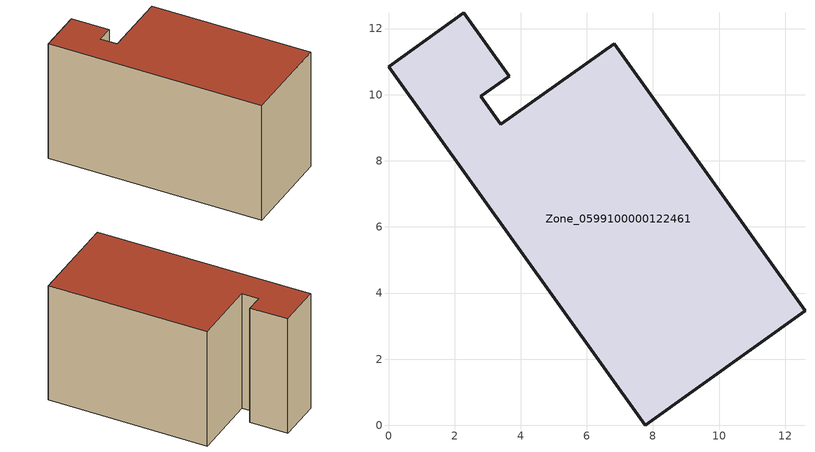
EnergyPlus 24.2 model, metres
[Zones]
Zone_0599100000122461
 floor ground (C_G): 7.76,0 0,10.85 2.28,12.48 3.65,10.56 2.79,9.95 3.4,9.1 6.83,11.54 12.6,3.46 z0
 wall outside (C_F): 12.6,3.46 6.83,11.54 3.4,9.1 2.79,9.95 3.65,10.56 2.28,12.48 0,10.85 7.76,0 12.6,3.46 z0:7.7
 roof outside (C_R): 0,10.85 7.76,0 12.6,3.46 6.83,11.54 3.4,9.1 2.79,9.95 3.65,10.56 2.28,12.48 z7.7
[BUILDING]
Pand.0599100000122461: North Axis=0; Terrain=City; Loads Convergence Tolerance Value=0.04; Temperature Convergence Tolerance Value=0.4; Solar Distribution=FullExterior; Maximum Number of Warmup Days=25; Minimum Number of Warmup Days=1
[Site:Location]
Rotterdam.The.Hague.AP_ZH_NLD Design_Conditions: Latitude=51.96; Longitude=4.45; Time Zone=1; Elevation=-4.5
[SITE:GROUNDTEMPERATURE:BUILDINGSURFACE]
18, 18, 18, 18, 18, 18, 18, 18, 18, 18, 18, 18
[MATERIAL] Thermal Absorptance=0.9; Solar Absorptance=0.7; Visible Absorptance=0.7
Name | Roughness | Thickness | Conductivity | Density | Specific Heat
G.TC.1975-1991 | MediumSmooth | 0.15 | 0.288461 | 540 | 1210
F.TC.1975-1991 | Rough | 0.3 | 0.230769 | 1920 | 840
R.TC.1975-1991 | MediumRough | 0.2 | 0.153846 | 1500 | 1000
[CONSTRUCTION]
C_G: G.TC.1975-1991
C_F: F.TC.1975-1991
C_R: R.TC.1975-1991
[ZONE]
Zone_0599100000122461: Type=1; Multiplier=1; Ceiling Height=Autocalculate; Volume=Autocalculate; Floor Area=autocalculate; Part of Total Floor Area=Yes
[ZONEINFILTRATION:DESIGNFLOWRATE]
Infil_Zone_0599100000122461: Zone or ZoneList or Space or SpaceList=Zone_0599100000122461; Schedule=AlwaysOn; Design Flow Rate Calculation Method=Flow/Area; Flow Rate per Floor Area=0.003; Constant Term Coefficient=1; Temperature Term Coefficient=0; Velocity Term Coefficient=0; Velocity Squared Term Coefficient=0
[HVACTEMPLATE:ZONE:IDEALLOADSAIRSYSTEM]
Zone_0599100000122461: Maximum Heating Supply Air Temperature=50; Minimum Cooling Supply Air Temperature=13; Maximum Heating Supply Air Humidity Ratio=0.0156; Minimum Cooling Supply Air Humidity Ratio=0.0077; Heating Limit=NoLimit; Cooling Limit=NoLimit; Dehumidification Control Type=ConstantSensibleHeatRatio; Cooling Sensible Heat Ratio=0.7; Dehumidification Setpoint=60; Humidification Control Type=None; Humidification Setpoint=30; Outdoor Air Method=None; Outdoor Air Flow Rate per Person=0.00944; Outdoor Air Flow Rate per Zone Floor Area=0; Outdoor Air Flow Rate per Zone=0; Demand Controlled Ventilation Type=None; Outdoor Air Economizer Type=NoEconomizer; Heat Recovery Type=None; Sensible Heat Recovery Effectiveness=0.7; Latent Heat Recovery Effectiveness=0.65
[ZONECONTROL:THERMOSTAT]
ThermostatControl_Zone_0599100000122461: Zone or ZoneList=Zone_0599100000122461; Control Type Schedule=DualSetpointControlType; Control 1=Thermostat_Zone_0599100000122461; Temperature Difference Between Cutout And Setpoint=0
[THERMOSTATSETPOINT:DUALSETPOINT]
Thermostat_Zone_0599100000122461: Heating Setpoint Temperature Schedule=HeatingSetpoint_Zone_0599100000122461; Cooling Setpoint Temperature Schedule=CoolingSetpoint_Zone_0599100000122461
[SCHEDULE:COMPACT]
HeatingSetpoint_Zone_0599100000122461: Through: 12/31, For: AllDays, Until: 24:00, 21
CoolingSetpoint_Zone_0599100000122461: Through: 12/31, For: AllDays, Until: 24:00, 24
DualSetpointControlType: Through: 12/31, For: AllDays, Until: 24:00, 4
AlwaysOn: Through: 12/31, For: AllDays, Until: 24:00, 1
